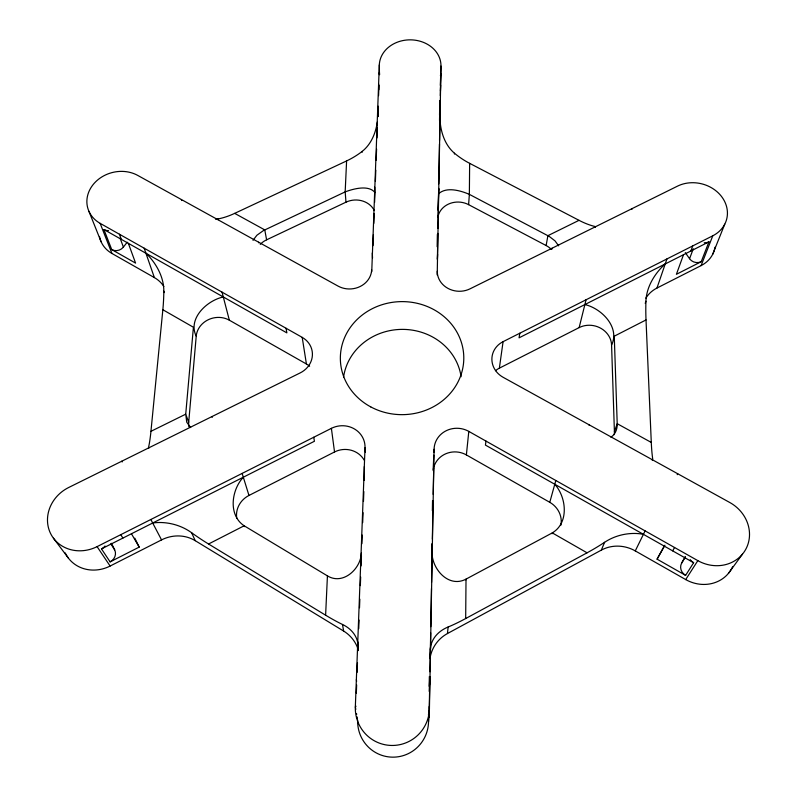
<?xml version="1.0" encoding="UTF-8"?>
<svg xmlns="http://www.w3.org/2000/svg" width="797" height="797" viewBox="0 0 797 797"><rect width="100%" height="100%" fill="white"/><g stroke="black" fill="none" stroke-linecap="round" stroke-linejoin="round"><path stroke-width="1.2" d="M439.984 115.535L439.984 118.056A62.126 60.751 -32.1 0 0 440.621 125.787C442.166 136.048 446.4 146.379 454.459 153.223A40.836 19.477 35.2 0 0 469.642 163.335L579.021 220.331A41.564 20.204 32.3 0 0 595.429 226.607L595.239 227.354M432.183 549.133C429.832 566.747 447.665 588.834 466.016 579.13L552.291 532.894C569.217 522.892 566.498 497.288 554.772 484.257M448.113 627.01A46.644 9.285 -30.2 0 0 465.677 618.532L466.016 579.13L465.916 579.897M469.642 163.355L469.363 194.368L468.606 204.65A20.563 18.072 2.8 0 0 437.852 217.322M429.204 710.177L429.892 676.643M429.972 671.781L430.679 632.848M430.788 626.691L431.476 588.525M431.585 582.368L432.273 544.152M432.363 539.171L433.06 500.596M433.169 494.369L433.747 468.128M437.862 233.372L437.394 259.354L437.593 254.323M437.952 228.42L438.669 188.819M438.758 183.848L439.476 144.108M439.536 140.382L440.263 100.332L439.526 120.546M440.342 95.66L440.741 73.742A8.179 6.874 0.8 0 1 440.392 75.625M357.674 720.089A35.855 35.437 -82.4 0 0 392.114 757.15A35.855 35.437 -82.4 0 0 428.527 721.853L429.424 708.663L434.086 449.279A23.063 21.649 5.9 0 1 468.805 431.396L697.833 560.64A36.343 33.155 30.9 0 0 745.713 549.392A36.343 33.155 30.9 0 0 729.833 502.538L503.136 377.3A22.525 20.543 8.7 0 1 503.086 341.664L712.777 235.792A32.667 27.995 14.4 0 0 722.221 197.427A32.667 27.995 14.4 0 0 677.52 186.129L469.991 288.853A21.908 19.546 3.2 0 1 448.014 288.414A21.908 19.546 3.2 0 1 437.284 271.159L440.97 66.081A30.844 25.873 -0.1 0 0 410.853 39.85A30.844 25.873 -0.1 0 0 379.312 64.926L371.751 271.667M428.527 721.853L428.736 710.685M429.175 686.297L429.354 676.494M431.595 552.829L431.755 543.883M432.363 510.648L432.542 500.715M437.145 246.771L437.374 234.358M439.536 115.206L439.805 100.621M428.397 714.68A9.624 9.514 80.1 0 1 428.716 717.33L428.836 710.735M429.185 691.368L429.782 676.643M439.545 119.48L439.884 100.96M377.878 114.34L377.798 116.85L378.177 106.16M440.342 85.379L440.97 66.081M440.432 90.988L440.631 85.14M439.745 122.608L440.183 109.797M437.981 210.109L438.739 189.437M438.748 189.098L438.768 188.421M355.791 709.41L355.342 706.829L365.016 447.735A23.043 21.599 -7.8 0 0 331.393 428.348L97.085 546.632A36.124 32.787 -30.8 0 1 50.46 533.273A36.124 32.787 -30.8 0 1 68.691 487.495L300.19 372.906A22.475 20.453 -9.7 0 0 312.394 355.352A22.475 20.453 -9.7 0 0 302.202 337.37L100.143 223.349A32.448 27.736 -14.6 0 1 92.92 184.854A32.448 27.736 -14.6 0 1 137.702 175.4L338.077 286.103A21.878 19.507 -4 0 0 360.015 286.571A21.878 19.507 -4 0 0 371.661 269.794M355.841 706.65L355.861 706.042M356.339 693.141L356.648 684.922M357.106 672.419L357.464 662.785M357.913 650.741L358.232 642.183M358.74 628.654L359.058 620.046M359.517 607.752L359.836 599.145M360.344 585.616L360.662 577.008M361.071 565.94L361.44 556.097M361.898 543.763L362.217 535.056M362.685 522.623L363.053 512.68M363.472 501.492L363.84 491.55M364.259 480.362L364.309 466.564M372.986 245.655L373.404 234.537M373.813 223.409L374.182 213.526M374.6 202.398L374.969 192.515C368.662 184.695 353.629 188.69 345.171 191.888L263.438 230.572L256.883 235.254L253.008 240.315M375.387 181.347L375.795 170.179M376.164 160.257L376.582 149.089M377.001 137.921L377.37 127.988M378.575 95.64L378.964 85.219M379.352 74.729L379.432 72.577A8.179 6.874 -1.1 0 0 379.671 74.48M437.145 274.875L437.284 271.159M358.002 648.34L358.082 646.726A72.009 38.963 -2.1 0 0 357.554 641.814C355.811 633.954 349.624 627.787 342.491 624.469A46.585 8.558 33.2 0 1 325.614 615.194L327.428 575.872L244.151 525.781C227.962 515.031 231.439 489.916 243.324 477.214M377.31 121.971A62.096 60.462 38 0 1 376.901 124.551C375.018 134.723 370.446 144.885 362.167 151.41A40.786 19.965 -32.2 0 1 346.605 160.914L345.171 191.888L345.978 202.179L266.596 239.827A20.812 18.401 -8.3 0 0 260.25 244.37M433.179 469.423L433.817 455.187M433.957 452.248L434.086 449.279M430.37 650.083L430.44 648.479A72.129 39.133 3.8 0 1 431.436 643.597C433.957 635.777 440.671 629.999 448.123 627L447.456 633.545A35.148 34.59 38.1 0 0 429.962 658.611M432.024 552.231L432.353 545.766M454.42 154.03L454.459 153.223M429.972 656.658L430.529 647.383M429.752 683.975L429.912 681.505M652.235 460.238L652.733 459.092A44.403 7.014 -89.1 0 1 651.288 442.425L646.018 319.936A42.859 6.515 -88.3 0 1 645.919 301.266C646.317 290.277 651.259 279.896 658.073 271.438A65.543 59.337 -88.3 0 1 663.373 265.66L665.226 263.946M428.716 717.33L429.165 710.735M188.859 426.704A21.967 20.134 -18.3 0 1 188.71 422.171L196.221 336.185C187.474 318.491 207.25 300.33 223.309 296.972M438.579 193.791C446.34 186.558 460.327 190.463 469.363 194.368L549.193 236.39L555.051 240.913L558.647 245.845M162.847 309.734L150.952 431.316L185.721 414.181L193.412 327.248L162.847 309.734A42.659 7.631 -89.3 0 0 163.833 291.174C163.893 280.205 159.33 269.675 152.835 260.998A65.185 59.785 -89.5 0 0 147.724 255.03L145.931 253.257M433.15 470.628A22.127 20.901 6.3 0 1 466.375 454.918L468.805 431.396M485.981 441.08L485.433 445.085L693.629 562.712L685.609 575.364L657.077 559.165L664.24 546.104M495.495 370.705A21.629 19.865 9.1 0 1 499.36 368.164L503.086 341.664M361.38 552.979C360.852 568.938 342.929 585.446 327.428 575.872L327.577 576.639M519.813 333.216L519.056 337.838L708.951 241.85L701.211 261.695L676.404 274.298L683.507 254.701M551.355 249.391A20.871 18.48 7.9 0 0 546.124 245.546L547.898 235.673L579.021 220.331M551.923 249.162L552.102 248.206M499.36 368.164L579.14 327.607L586.074 299.762M560.919 525.163A22.555 21.34 19.4 0 0 549.781 502.319L555.818 480.491M631.961 209.252L632.141 208.585M552.042 533.731L552.291 532.894L587.06 552.809A45.828 8.956 -31.2 0 0 604.594 542.299C613.381 536.461 623.941 533.412 634.482 533.452A70.794 48.049 -44.8 0 1 641.296 533.97L643.418 534.339M614.258 434.634A22.057 20.274 17.6 0 0 614.407 431.595L611.578 345.051C620.245 327.119 601.297 308.329 584.878 304.564M589.132 425.409L589.292 424.901M645.221 303.368L645.919 301.266M645.869 298.168A32.109 28.323 16.8 0 1 656.957 288.046L666.94 258.935M614.407 431.595L617.207 423.695L614.268 336.195L646.018 319.936M690.84 251.005L692.723 245.924M701.211 261.695A8.488 7.352 15.8 0 1 689.564 258.726L693.28 248.774M656.957 288.046L701.091 265.61L712.777 235.792M712.667 254.343L724.762 224.176M447.456 633.545L601.327 550.119L604.584 542.299M601.327 550.119A34.799 32.677 31.5 0 1 635.269 550.906L645.112 530.882M677.191 474.683L677.669 473.727M685.609 575.364A9.395 8.667 33.1 0 1 681.634 563.13L685.241 556.635M657.077 559.165L664.917 545.218M672.648 550.857L674.571 547.509M681.634 563.13L685.271 557.153M635.269 550.906L685.699 579.568L697.833 560.64M728.438 573.372L742.425 554.204M108.541 230.612A8.657 7.432 -15.7 0 1 103.909 229.516L111.739 249.581A8.428 7.283 -16 0 0 123.405 247.1L127.201 242.188M610.91 437.154C615.483 434.435 617.436 428.806 617.207 423.695L651.279 442.435M465.677 618.542L587.06 552.809M152.695 523.021L154.867 522.752A70.515 48.956 46.4 0 1 161.841 522.553C172.461 522.991 182.991 526.478 191.619 532.735A45.668 8.219 34.1 0 0 208.555 544.002L244.151 525.781L244.44 526.628M105.005 546.025A9.614 8.787 -32.2 0 1 101.488 548.904L110.106 561.875L139.196 547.101L134.813 538.174M65.264 552.939A34.62 31.601 -31.9 0 0 110.116 566.049L161.552 539.898A34.669 32.398 -31.8 0 1 195.225 540.685L343.627 631.055A35.178 34.42 -39.1 0 1 358.431 650.262M236.769 518.399A22.515 21.22 -20.7 0 1 248.973 495.455L334.531 451.969A22.107 20.852 -8.2 0 1 364.239 460.218M101.488 548.904L314.416 441.269L313.749 437.254M215.648 219.265L217.96 218.946A41.424 20.622 -29.3 0 0 234.697 213.357L346.605 160.934M468.606 204.65L546.124 245.546M234.697 213.377L264.773 229.905L266.596 239.827M103.909 229.516L286.87 332.887L286.033 328.254M111.739 249.581L135.58 263.11L128.347 243.324M99.486 236.49A31.213 26.939 -15 0 0 111.949 253.476L154.369 277.585A31.92 28.074 -17.1 0 1 163.853 286.492M222.044 292.14L229.337 320.195L306.417 364A21.589 19.786 -10.1 0 1 309.635 366.261M466.375 454.918L549.781 502.319M208.555 544.012L325.614 615.204M190.652 427.551L186.747 422.221L185.721 414.181L188.71 422.171M53.439 538.194L68.253 557.92M685.3 252.619L689.564 258.726M97.085 546.632L110.116 566.049M110.793 543.783L114.698 549.91A9.345 8.568 -33 0 1 110.106 561.875M120.795 534.667L122.868 538.095M131.445 533.761L139.196 547.101M150.852 519.495L161.552 539.898M121.782 461.214L122.17 461.941M111.48 543.285L114.698 549.91M148.74 448.392L148.471 447.814A44.194 8.199 -88.4 0 0 150.952 431.297M191.619 532.735L195.225 540.685M88.935 211.335L101.129 241.81M100.143 223.349L111.949 253.476M120.068 238.164L123.405 247.1M119.401 234.218L121.313 239.349M144.177 248.196L154.369 277.585M163.823 291.174L164.312 292.589M211.982 416.562L212.241 417.349M242.139 473.408L248.973 495.455M181.387 199.539L181.666 200.535M217.96 218.946L218.139 219.703M258.617 242.198L258.746 242.846M356.538 713.614L356.677 714.441M357.106 716.892L357.395 718.495M342.491 624.469L343.627 631.055M302.202 337.37L306.417 364M356.359 679.702L356.618 681.355M357.624 645.62L358.242 650.013M331.393 428.348L334.531 451.969M365.016 447.735L365.365 452.188M362.167 151.41L362.217 152.227M372.289 252.978L372.528 258.019M374.749 187.146L374.969 192.515M377.678 108.601L377.937 116.123M378.595 83.964L378.784 89.812M379.312 64.926L379.472 74.051M714.989 247.219A31.412 27.178 14.9 0 1 701.091 265.61M732.592 566.797A34.819 31.95 32 0 1 685.699 579.568M579.14 327.607A21.469 19.337 13.5 0 1 611.578 345.051M196.221 336.185A21.389 19.208 -14 0 1 229.337 320.195M345.978 202.179A20.533 18.042 -3.2 0 1 374.301 210.498M343.577 377.071A59.267 54.684 -0.6 0 1 402.256 329.38A59.267 54.684 -0.6 0 1 461.094 376.722M429.424 708.663A37.369 37.041 -78.7 0 1 391.337 745.454A37.369 37.041 -78.7 0 1 355.342 706.829M708.951 241.85A8.717 7.502 15.5 0 1 704.219 242.756M693.629 562.712A9.674 8.887 32.2 0 1 690.242 559.653M429.185 706.67A9.883 9.803 77.4 0 1 429.314 708.473M370.725 406.878A61.728 56.527 -0.6 0 0 463.794 358.54A61.728 56.527 -0.6 0 0 371.701 308.977A61.728 56.527 -0.6 0 0 370.725 406.878"/></g></svg>
